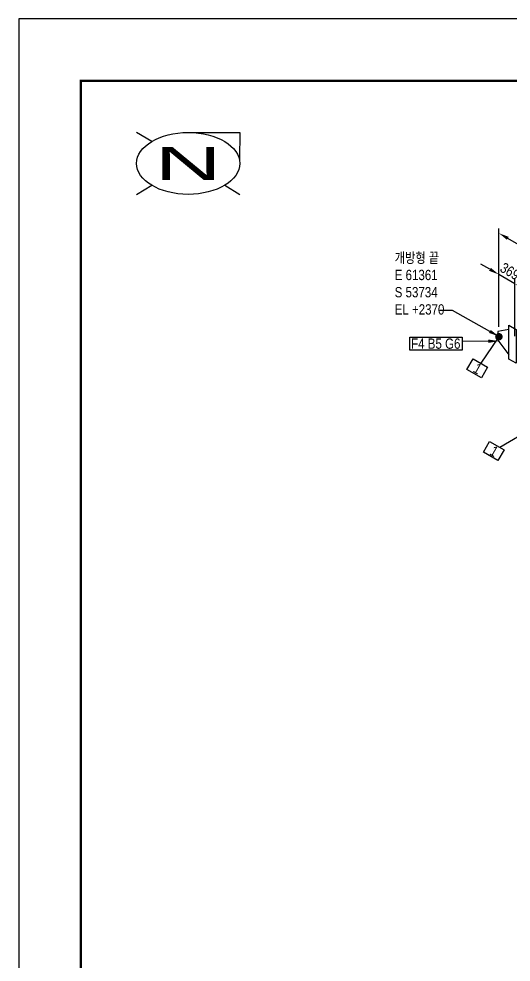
# Model space of a CAD drawing. Header units: millimetres. Extents: x 0 to 594, y 0 to 420.
# Drawn here: x 0 to 119.2, y 191.6 to 420 of the extents above; entities that cross this region are included whole.
import ezdxf
from ezdxf import colors
from ezdxf.entities.mleader import LeaderData, LeaderLine
from ezdxf.enums import TextEntityAlignment as Align
from ezdxf.math import Vec2, Vec3

# ---------------------------------------------------------------- set-up
doc = ezdxf.new("R2010")
doc.units = ezdxf.units.MM
doc.header["$LTSCALE"] = 0.25
for name, color, linetype in [('밸브', 4, 'Continuous'), ('용접', 1, 'Continuous'), ('주석', 7, 'Continuous'), ('치수', 1, 'Continuous')]:
    doc.layers.add(name, color=color, linetype=linetype)
doc.layers.add('파이프', color=3, linetype='Continuous', lineweight=70)
doc.styles.add('AdskIsoAnnotation', font='arial.ttf', dxfattribs={"width": 0.8, "height": 1})
doc.styles.add('AdskIsoMetric', font='arial.ttf', dxfattribs={"width": 0.8, "height": 2.5})
doc.styles.add('AdskIsoMetric-30', font='arial.ttf', dxfattribs={"width": 0.8, "height": 2.5})
doc.styles.get("Standard").update_dxf_attribs({"font": 'arial.ttf'})
doc.dimstyles.new('AdskIsoMetric', dxfattribs={"dimtxt": 2.5, "dimasz": 2.5, "dimexe": 1, "dimexo": 2, "dimgap": 0.8, "dimtad": 1, "dimdec": 0, "dimrnd": 1, "dimzin": 0, "dimdsep": 46, "dimtxsty": 'AdskIsoMetric', "dimcen": 0, "dimclrt": 7, "dimadec": 0, "dimazin": 0, "dimtfac": 1, "dimtdec": 0, "dimtmove": 1, "dimatfit": 3, "dimfxl": 0, "dimfrac": 2, "dimtolj": 1, "dimtzin": 0, "dimarcsym": 0})

# ---------------------------------------------------------------- blocks, each defined once
blk = doc.blocks.new('플랜지WN-1-IsoRight')
at = {"color": 0, "linetype": 'ByBlock', "lineweight": -2, "extrusion": (0.7071067811865476, 0.408248290463863, -0.5773502691896257)}
for p, q in [((0.02209708691207959, 0.1403353498469529), (-0.1104854345603981, 0.1148198316929615)), ((-0.1104854345603981, 0.1148198316929615), (-0.1104854345603981, 0.01275775907699575)), ((0.02209708691207959, 0.1913663861549358), (0.110485434560398, 0.140335349846953)), ((0.02209708691207959, -0.2168819043089272), (0.02209708691207959, 0.1913663861549358)), ((0.110485434560398, 0.140335349846953), (0.1104854345603982, -0.2679129406169102)), ((-0.1104854345603981, 0.01275775907699575), (0.0220970869120796, -0.1658508680009443)), ((0.1104854345603982, -0.2679129406169102), (0.02209708691207959, -0.2168819043089272))]:
    blk.add_line(p, q, dxfattribs=at)
blk = doc.blocks.new('*D103')
at = {"layer": 'Defpoints', "color": 0}
for p in [(116.2344181245784, 358.1014658416919), (116.2344180733779, 343.1014658415954), (120.1171956578913, 340.8597431314948)]:
    blk.add_point(p, dxfattribs=at)
at = {"layer": '치수', "color": 0, "lineweight": -2}
for p, q in [((114.0693546215997, 359.3514658529198), (111.904291118621, 360.6014658641476)), ((116.2344180812608, 345.4108669207174), (116.2344181285198, 359.2561663812529)), ((120.1171957090918, 355.859743131222), (116.2344181245784, 358.1014658416919)), ((120.1171956657742, 343.1691442106167), (120.1171957130332, 357.014443670783)), ((122.2822592120705, 354.6097431199942), (124.4473227150492, 353.3597431087663))]:
    blk.add_line(p, q, dxfattribs=at)
at = {"layer": '치수', "color": 0}
for points in [[(114.2776879568043, 359.7123097700829), (113.861021286395, 358.9906219357566), (116.2344181245784, 358.1014658416919)], [(122.4905925472751, 354.9705870371573), (122.0739258768658, 354.248899202831), (120.1171957090918, 355.859743131222)]]:
    blk.add_solid(points, dxfattribs=at)
at = {"layer": '치수', "color": 7, "insert": (118.9211458512859, 358.8712004703602), "char_height": 2.5, "attachment_point": 5, "rotation": 329.99999970286893, "style": 'AdskIsoMetric-30'}
blk.add_mtext('\\A1;369', dxfattribs=at)
blk = doc.blocks.new('*D104')
at = {"layer": 'Defpoints', "color": 0}
for p in [(116.2344181589891, 368.101465841596), (116.2344180873583, 347.1839487293196), (168.7336122220929, 312.7910416045916)]:
    blk.add_point(p, dxfattribs=at)
at = {"layer": '치수', "color": 0, "lineweight": -2}
for p, q in [((116.2344180952667, 349.4933498084266), (116.2344181629433, 369.2561663811495)), ((166.5685488047251, 339.0410416158234), (118.3994816619679, 366.8514658303684)), ((168.7336122300013, 315.1004426836985), (168.7336123116581, 338.9457421441493))]:
    blk.add_line(p, q, dxfattribs=at)
at = {"layer": '치수', "color": 0}
for points in [[(118.6078149971726, 367.2123097475315), (118.1911483267633, 366.4906219132052), (116.2344181589891, 368.101465841596)], [(166.7768821399297, 339.4018855329866), (166.3602154695205, 338.6801976986602), (168.7336123077039, 337.7910416045958)]]:
    blk.add_solid(points, dxfattribs=at)
at = {"layer": '치수', "color": 7, "insert": (143.3638970499198, 355.05515098662), "char_height": 2.5, "attachment_point": 5, "rotation": 329.99999970287485, "style": 'AdskIsoMetric-30'}
blk.add_mtext('\\A1;1555', dxfattribs=at)
blk = doc.blocks.new('*D90')
at = {"layer": 'Defpoints', "color": 0}
for p in [(203.6032491107865, 191.9824610180241), (233.9141382424712, 174.4824610173612), (146.9610665237117, 124.2800816568918)]:
    blk.add_point(p, dxfattribs=at)
at = {"layer": '치수', "color": 0, "lineweight": -2}
for p, q in [((231.9141382425065, 175.6371615557932), (202.6032491108042, 192.5598112872401)), ((118.8152409018723, 143.0300816572979), (201.4381856012951, 190.7324610180767)), ((144.961066523747, 125.4347821953238), (115.6501773923986, 142.3574319265664))]:
    blk.add_line(p, q, dxfattribs=at)
at = {"layer": '치수', "color": 0}
for points in [[(201.2298522679705, 191.0933049363252), (201.6465189346196, 190.3716170998281), (203.6032491107865, 191.9824610180241)], [(118.6069075685478, 143.3909255755465), (119.0235742351969, 142.6692377390493), (116.6501773923809, 141.7800816573504)]]:
    blk.add_solid(points, dxfattribs=at)
at = {"layer": '치수', "color": 7, "insert": (157.8604137383602, 168.1897199717929), "char_height": 2.5, "attachment_point": 5, "rotation": 29.99999999861004, "style": 'AdskIsoMetric-30'}
blk.add_mtext('\\A1;2000', dxfattribs=at)
blk = doc.blocks.new('Buttweld')
at = {"lineweight": -2}
blk.add_hatch(color=0, dxfattribs=at).paths.add_polyline_path([(0.04399514976077742, -0.002606086945810659), (0.04330731180660574, 0.005255936846196026), (0.04126469755226539, 0.01287907702365859), (0.03792937079826185, 0.02003170832977988), (0.03340267376025871, 0.0264965016817295), (0.02782214783713649, 0.03207702760485173), (0.02135735448518687, 0.03660372464285486), (0.01420472317906558, 0.03993905139685841), (0.006581583001603011, 0.04198166565119876), (-0.001280440790403681, 0.04266950360537045), (-0.009142464582410366, 0.04198166565119876), (-0.01676560475987293, 0.03993905139685841), (-0.02391823606599422, 0.03660372464285487), (-0.03038302941794385, 0.03207702760485173), (-0.03596355534106607, 0.02649650168172951), (-0.04049025237906921, 0.02003170832977988), (-0.04382557913307276, 0.0128790770236586), (-0.0458681933874131, 0.005255936846196026), (-0.04655603134158478, -0.002606086945810653), (-0.0458681933874131, -0.01046811073781733), (-0.04382557913307276, -0.01809125091527991), (-0.04049025237906921, -0.02524388222140119), (-0.03596355534106607, -0.03170867557335082), (-0.03038302941794385, -0.03728920149647304), (-0.02391823606599425, -0.04181589853447618), (-0.01676560475987292, -0.04515122528847974), (-0.009142464582410366, -0.04719383954282007), (-0.001280440790403688, -0.04788167749699176), (0.006581583001602991, -0.04719383954282008), (0.01420472317906554, -0.04515122528847974), (0.02135735448518687, -0.04181589853447618), (0.02782214783713648, -0.03728920149647305), (0.0334026737602587, -0.03170867557335083), (0.03792937079826184, -0.02524388222140123), (0.04126469755226539, -0.0180912509152799), (0.04330731180660574, -0.01046811073781735)], is_closed=False, flags=0)
blk = doc.blocks.new('AnnoRect')
at = {"color": 0, "linetype": 'ByBlock', "lineweight": -2}
blk.add_wipeout([(-0.8095147142857141, -0.5999939999999999), (-0.8095147142857141, 0.5999939999999997), (0.8095147142857136, 0.5999939999999997), (0.8095147142857136, -0.5999939999999997)], dxfattribs=at)
blk.add_lwpolyline([(-0.8095147142857141, -0.5999939999999999), (-0.8095147142857141, 0.5999940000000001), (0.8095147142857141, 0.5999940000000004), (0.8095147142857141, -0.5999939999999997)], close=True, dxfattribs=at)
at = {"color": 0, "linetype": 'ByBlock', "lineweight": -2, "style": 'AdskIsoAnnotation', "width": 0.8}
blk.add_attdef('XX', text='', height=1, dxfattribs=at).set_placement((0, 0), align=Align.MIDDLE_CENTER)

msp = doc.modelspace()

# ---------------------------------------------------------------- linework, layer by layer
at = {"color": 0, "linetype": 'ByBlock', "lineweight": 25}
for p, q in [((32.16116523516821, 390.3033008528803), (28.50000000000006, 392.4999999939812)), ((42.00000000000006, 392.4759614706074), (53.50000000000006, 392.4999999939812)), ((53.50000000000006, 392.4999999939812), (53.38839062276548, 385.9999999939812)), ((28.49999999999994, 377.4999999939812), (32.1611652351681, 379.6966991350821)), ((49.83883476483179, 379.6966991350821), (53.49999999999994, 377.4999999939812))]:
    msp.add_line(p, q, dxfattribs=at)
at = {"color": 0, "linetype": 'ByBlock', "lineweight": -2}
msp.add_line((41, 385), (41, 385), dxfattribs=at)
msp.add_line((41, 385), (41, 385), dxfattribs=at)
msp.add_line((41, 385), (41, 385), dxfattribs=at)
msp.add_line((41, 385), (41, 385), dxfattribs=at)
msp.add_line((41, 385), (41, 385), dxfattribs=at)
at = {"color": 0, "linetype": 'ByBlock', "lineweight": 25}
msp.add_ellipse((40.99999999999994, 384.9999999939812), major_axis=(12.5, 0), ratio=0.6, dxfattribs=at)
at = {"layer": '파이프'}
msp.add_lwpolyline([(116.2344180733779, 343.1014658415954), (116.2633408089789, 343.084767292212)], dxfattribs=at)

# ---------------------------------------------------------------- block references
at = {"layer": '밸브', "xscale": 20, "yscale": 20, "zscale": 20, "rotation": 359.9999999012209}
msp.add_blockref('플랜지WN-1-IsoRight', (118.1902682334351, 341.9722552118533), dxfattribs=at)
at = {"layer": '용접', "xscale": 20, "yscale": 20, "zscale": 20}
msp.add_blockref('Buttweld', (116.2633408089789, 343.084767292212), dxfattribs=at)

# ---------------------------------------------------------------- texts
at = {"color": 0, "linetype": 'ByBlock', "lineweight": 40, "width": 2}
msp.add_text('N', height=8, dxfattribs=at).set_placement((40.99999999999994, 384.9999999939812), align=Align.MIDDLE_CENTER)
at = {"layer": '주석', "insert": (91.0000021230087, 348.3609901683997), "char_height": 2.5, "attachment_point": 7, "style": 'AdskIsoAnnotation'}
msp.add_mtext('{\\fGulim|b0|i0|c129|p50;개방형 끝\\P}E 61361\\PS 53734\\PEL +2370', dxfattribs=at)

# ---------------------------------------------------------------- dimensions: what is measured, and where the dimension line sits
at = {"layer": '치수'}
for base, p1, p2, angle, text, override, picture, middle in [((116.2344181589891, 368.101465841596), (168.7336122220929, 312.7910416045916), (116.2344180873583, 347.1839487293197), 149.9999997028748, '1555', {"dimtad": 0, "dimlfac": 24.81071434726828, "dimtxsty": 'AdskIsoMetric-30', "dimse1": 0, "dimse2": 0, "dimsd1": 0, "dimsd2": 0, "dimtmove": 1}, '*D104', (143.3638970499198, 355.05515098662)), ((116.2344181245784, 358.1014658416919), (120.1171956578913, 340.8597431314948), (116.2344180733779, 343.1014658415954), 149.9999997028689, '369', {"dimtad": 0, "dimlfac": 82.38543545280146, "dimtxsty": 'AdskIsoMetric-30'}, '*D103', (118.9211458512859, 358.8712004703602)), ((203.6032491107865, 191.9824610180241), (146.9610665237117, 124.2800816568918), (233.9141382424712, 174.4824610173612), 29.99999999861003, '2000', {"dimtad": 0, "dimlfac": 19.91937459321503, "dimtxsty": 'AdskIsoMetric-30', "dimse1": 0, "dimse2": 0, "dimsd1": 0, "dimsd2": 0, "dimtmove": 1}, '*D90', (157.8604137383602, 168.1897199717929))]:
    dim = msp.add_linear_dim(base=base, p1=p1, p2=p2, angle=angle, text=text, dimstyle='AdskIsoMetric', override=override, dxfattribs=at)
    dim.commit()
    dim.dimension.update_dxf_attribs({"geometry": picture, "text_midpoint": middle, "dimtype": 160})

# ---------------------------------------------------------------- leaders
at = {"layer": '주석'}
ml = msp.add_multileader_mtext('Standard', dxfattribs=at)
ml.set_content('')
ml.set_leader_properties()
ml.build(insert=Vec2(0, 0))
ml.multileader.update_dxf_attribs({"dogleg_length": 3.061862178478973, "arrow_head_size": 2.5})
ctx = ml.context
ctx.base_point, ctx.arrow_head_size, ctx.plane_origin = Vec3(101.9381399445297, 349.3609901683996), 2.5, Vec3(2.123008698617923e-06, -27.63900983160026)
notes = []
notes.append((ctx, [(0, (1, 1, 0), (105.0000021230087, 349.3609901683996), (-1, 0), 3.061862178478973, [(0, [(116.2344180733779, 343.1014658415954)], 0, [])])]))
ctx.mtext, ml.multileader.dxf.content_type = None, 0
ml = msp.add_multileader_mtext('Standard', dxfattribs=at)
ml.set_content('')
ml.set_leader_properties()
ml.build(insert=Vec2(0, 0))
ml.multileader.update_dxf_attribs({"dogleg_length": 0, "arrow_head_size": 0})
ctx = ml.context
ctx.base_point, ctx.arrow_head_size, ctx.plane_origin = Vec3(111.847037848162, 336.603987350859), 0, Vec3(2.123008698617923e-06, -27.63900983160026)
notes.append((ctx, [(0, (1, 1, 0), (111.847037848162, 336.603987350859), (-1, 0), 0, [(0, [(115.9805595466261, 342.6697950520585)], 0, [])])]))
ctx.mtext, ml.multileader.dxf.content_type = None, 0
ml = msp.add_multileader_mtext('Standard', dxfattribs=at)
ml.set_content('')
ml.set_leader_properties()
ml.build(insert=Vec2(0, 0))
ml.multileader.update_dxf_attribs({"dogleg_length": 0, "arrow_head_size": 2.5})
ctx = ml.context
ctx.base_point, ctx.arrow_head_size, ctx.plane_origin = Vec3(107.3499132074842, 341.9121342748116), 2.5, Vec3(2.123008698617923e-06, -27.63900983160026)
notes.append((ctx, [(0, (1, 1, 0), (107.3499132074842, 341.9121342748116), (-1, 0), 0, [(0, [(116.1782463620092, 341.9610964776635)], 0, [])])]))
ctx.mtext, ml.multileader.dxf.content_type = None, 0
ml = msp.add_multileader_mtext('Standard', dxfattribs=at)
ml.set_content('')
ml.set_leader_properties()
ml.build(insert=Vec2(0, 0))
ml.multileader.update_dxf_attribs({"dogleg_length": 0, "arrow_head_size": 0})
ctx = ml.context
ctx.base_point, ctx.arrow_head_size, ctx.plane_origin = Vec3(116.4844829310412, 316.2359582562574), 0, Vec3(2.123008698617923e-06, -27.63900983160026)
notes.append((ctx, [(0, (1, 1, 0), (116.4844829310412, 316.2359582562574), (-1, 0), 0, [(0, [(135.8874800979899, 327.6722821467486)], 0, [])])]))
ctx.mtext, ml.multileader.dxf.content_type = None, 0
for ctx, leaders in notes:
    for number, flags, end, landing, length, lines in leaders:
        leader = LeaderData()
        leader.index, (leader.has_last_leader_line, leader.has_dogleg_vector, leader.attachment_direction) = number, flags
        leader.last_leader_point, leader.dogleg_vector, leader.dogleg_length = Vec3(end), Vec3(landing), length
        for number, points, colour, breaks in lines:
            line = LeaderLine()
            line.index, line.vertices, line.color, line.breaks = number, Vec3.list(points), colors.encode_raw_color(colour), breaks
            leader.lines.append(line)
        ctx.leaders.append(leader)

# ---------------------------------------------------------------- next in the draw order: block references
ref = msp.add_blockref('AnnoRect', (101.0000021230087, 341.3609901683997), dxfattribs=dict(at, xscale=7.844095940959409, yscale=2.585266030013643, zscale=2.5))
ref.add_attrib('XX_001', 'F4 B5 G6', (94.970670608684, 340.1109901683997), dxfattribs={"layer": '0', "color": 0, "linetype": 'ByBlock', "lineweight": -2, "height": 2.5, "style": 'AdskIsoAnnotation', "width": 0.8})
ref = msp.add_blockref('AnnoRect', (111.0000021230087, 335.3609901683997), dxfattribs=dict(at, xscale=2.500000000000001, yscale=2.500000000000001, zscale=2.500000000000001, rotation=329.999999702872))
ref.add_attrib('XX_001', '1', (109.7899741190261, 334.6103170894337), dxfattribs={"layer": '0', "color": 0, "linetype": 'ByBlock', "lineweight": -2, "height": 2.500000000000001, "rotation": 329.999999702872, "style": 'AdskIsoAnnotation', "width": 0.8})
ref = msp.add_blockref('AnnoRect', (115.0000021230087, 315.3609901683996), dxfattribs=dict(at, xscale=2.500000000000001, yscale=2.500000000000001, zscale=2.500000000000001, rotation=329.999999702872))
ref.add_attrib('XX_001', '1', (113.7899741190261, 314.6103170894336), dxfattribs={"layer": '0', "color": 0, "linetype": 'ByBlock', "lineweight": -2, "height": 2.500000000000001, "rotation": 329.999999702872, "style": 'AdskIsoAnnotation', "width": 0.8})

# ---------------------------------------------------------------- next in the draw order: linework, layer by layer
msp.add_lwpolyline([(0, 0), (594, 0), (594, 420), (0, 420)], close=True)
at = {"const_width": 0.5}
msp.add_lwpolyline([(15, 15), (579, 15), (579, 405.0000000000001), (15, 405)], close=True, dxfattribs=at)

doc.saveas('drawing.dxf')
